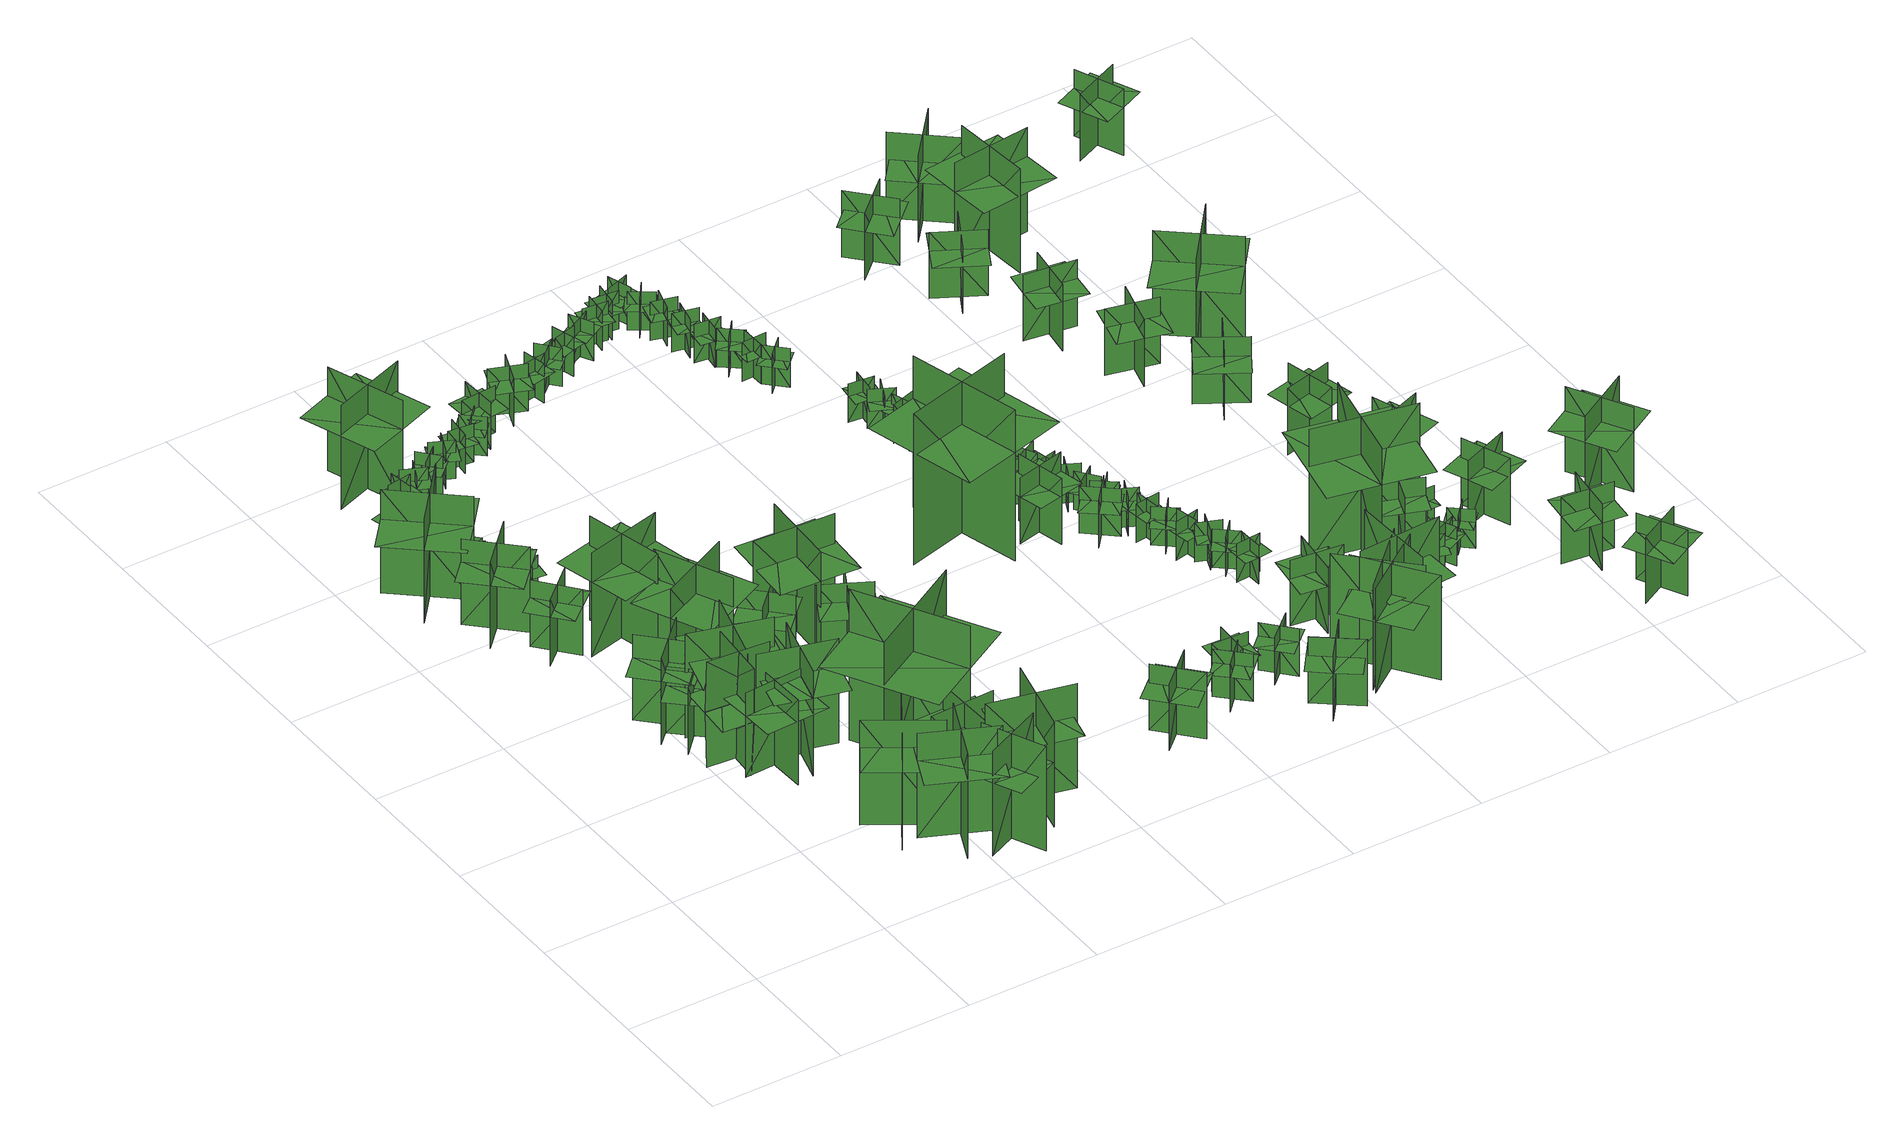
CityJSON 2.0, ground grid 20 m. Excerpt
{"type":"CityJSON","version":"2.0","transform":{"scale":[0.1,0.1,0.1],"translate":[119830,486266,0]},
"CityObjects":{
"tree1":{"type":"SolitaryVegetationObject","geometry":[{"type":"MultiSurface","lod":"1","boundaries":[[[0,1,2]],[[0,2,3]],[[4,5,6]],[[4,6,7]],[[8,9,10]],[[8,10,11]],[[8,11,12]],[[8,12,13]]]}]},
"tree2":{"type":"SolitaryVegetationObject","geometry":[{"type":"MultiSurface","lod":"1","boundaries":[[[14,15,16]],[[14,16,17]],[[18,19,20]],[[18,20,21]],[[22,23,24]],[[22,24,25]],[[22,25,26]],[[22,26,27]]]}]},
"tree3":{"type":"SolitaryVegetationObject","geometry":[{"type":"MultiSurface","lod":"1","boundaries":[[[28,29,30]],[[28,30,31]],[[32,33,34]],[[32,34,35]],[[36,37,33]],[[36,33,32]],[[38,39,29]],[[38,29,28]],[[28,29,40]],[[28,40,41]],[[28,42,43]],[[28,43,29]]]}]},
"tree4":{"type":"SolitaryVegetationObject","geometry":[{"type":"MultiSurface","lod":"1","boundaries":[[[44,45,46]],[[44,46,47]],[[48,49,50]],[[48,50,51]],[[52,53,54]],[[52,54,55]],[[52,55,56]],[[52,56,57]]]}]},
"tree5":{"type":"SolitaryVegetationObject","geometry":[{"type":"MultiSurface","lod":"1","boundaries":[[[58,59,60]],[[58,60,61]],[[62,63,64]],[[62,64,65]],[[66,67,68]],[[66,68,69]],[[66,69,70]],[[66,70,71]]]}]},
"tree6":{"type":"SolitaryVegetationObject","geometry":[{"type":"MultiSurface","lod":"1","boundaries":[[[72,73,74]],[[72,74,75]],[[76,77,78]],[[76,78,79]],[[80,81,82]],[[80,82,83]],[[80,83,84]],[[80,84,85]]]}]},
"tree7":{"type":"SolitaryVegetationObject","geometry":[{"type":"MultiSurface","lod":"1","boundaries":[[[86,87,88]],[[86,88,89]],[[90,91,92]],[[90,92,93]],[[94,95,96]],[[94,96,97]],[[94,97,98]],[[94,98,99]]]}]},
"tree8":{"type":"SolitaryVegetationObject","geometry":[{"type":"MultiSurface","lod":"1","boundaries":[[[100,101,102]],[[100,102,103]],[[104,105,106]],[[104,106,107]],[[108,109,110]],[[108,110,111]],[[108,111,112]],[[108,112,113]]]}]},
"tree9":{"type":"SolitaryVegetationObject","geometry":[{"type":"MultiSurface","lod":"1","boundaries":[[[114,115,116]],[[114,116,117]],[[118,119,120]],[[118,120,121]],[[122,123,124]],[[122,124,125]],[[122,125,126]],[[122,126,127]]]}]},
"tree10":{"type":"SolitaryVegetationObject","geometry":[{"type":"MultiSurface","lod":"1","boundaries":[[[128,129,130]],[[128,130,131]],[[132,133,134]],[[132,134,135]],[[136,137,138]],[[136,138,139]],[[136,139,140]],[[136,140,141]]]}]},
"tree11":{"type":"SolitaryVegetationObject","geometry":[{"type":"MultiSurface","lod":"1","boundaries":[[[142,143,144]],[[142,144,145]],[[146,147,148]],[[146,148,149]],[[150,151,152]],[[150,152,153]],[[150,153,154]],[[150,154,155]]]}]},
"tree12":{"type":"SolitaryVegetationObject","geometry":[{"type":"MultiSurface","lod":"1","boundaries":[[[156,157,158]],[[156,158,159]],[[160,161,162]],[[160,162,163]],[[164,165,166]],[[164,166,167]],[[164,168,169]],[[164,169,165]]]}]},
"tree13":{"type":"SolitaryVegetationObject","geometry":[{"type":"MultiSurface","lod":"1","boundaries":[[[170,171,172]],[[170,172,173]],[[174,175,176]],[[174,176,177]],[[178,179,180]],[[178,180,181]],[[178,182,183]],[[178,183,179]]]}]},
"tree14":{"type":"SolitaryVegetationObject","geometry":[{"type":"MultiSurface","lod":"1","boundaries":[[[184,185,186]],[[184,186,187]],[[188,189,190]],[[188,190,191]],[[192,193,194]],[[192,194,195]],[[192,196,197]],[[192,197,193]]]}]},
"tree15":{"type":"SolitaryVegetationObject","geometry":[{"type":"MultiSurface","lod":"1","boundaries":[[[198,199,200]],[[198,200,201]],[[202,203,204]],[[202,204,205]],[[206,207,208]],[[206,208,209]],[[206,210,211]],[[206,211,207]]]}]},
"tree16":{"type":"SolitaryVegetationObject","geometry":[{"type":"MultiSurface","lod":"1","boundaries":[[[212,213,214]],[[212,214,215]],[[216,217,218]],[[216,218,219]],[[220,221,222]],[[220,222,223]],[[220,224,225]],[[220,225,221]]]}]},
"tree17":{"type":"SolitaryVegetationObject","geometry":[{"type":"MultiSurface","lod":"1","boundaries":[[[226,227,228]],[[226,228,229]],[[230,231,232]],[[230,232,233]],[[234,235,236]],[[234,236,237]],[[234,238,239]],[[234,239,235]]]}]},
"tree18":{"type":"SolitaryVegetationObject","geometry":[{"type":"MultiSurface","lod":"1","boundaries":[[[240,241,242]],[[240,242,243]],[[244,245,246]],[[244,246,247]],[[248,249,250]],[[248,250,251]],[[248,251,252]],[[248,252,253]]]}]},
"tree19":{"type":"SolitaryVegetationObject","geometry":[{"type":"MultiSurface","lod":"1","boundaries":[[[254,255,256]],[[254,256,257]],[[258,259,260]],[[258,260,261]],[[262,263,264]],[[262,264,265]],[[262,265,266]],[[262,266,267]]]}]},
"tree20":{"type":"SolitaryVegetationObject","geometry":[{"type":"MultiSurface","lod":"1","boundaries":[[[268,269,270]],[[268,270,271]],[[272,273,274]],[[272,274,275]],[[276,277,278]],[[276,278,279]],[[276,280,281]],[[276,281,277]]]}]},
"tree21":{"type":"SolitaryVegetationObject","geometry":[{"type":"MultiSurface","lod":"1","boundaries":[[[282,283,284]],[[282,284,285]],[[286,287,288]],[[286,288,289]],[[290,291,292]],[[290,292,293]],[[290,293,294]],[[290,294,295]]]}]},
"tree22":{"type":"SolitaryVegetationObject","geometry":[{"type":"MultiSurface","lod":"1","boundaries":[[[296,297,298]],[[296,298,299]],[[300,301,302]],[[300,302,303]],[[304,305,306]],[[304,306,307]],[[304,307,308]],[[304,308,309]]]}]},
"tree23":{"type":"SolitaryVegetationObject","geometry":[{"type":"MultiSurface","lod":"1","boundaries":[[[310,311,312]],[[310,312,313]],[[314,315,316]],[[314,316,317]],[[318,319,320]],[[318,320,321]],[[318,321,322]],[[318,322,323]]]}]},
"tree24":{"type":"SolitaryVegetationObject","geometry":[{"type":"MultiSurface","lod":"1","boundaries":[[[324,325,326]],[[324,326,327]],[[328,329,330]],[[328,330,331]],[[332,333,334]],[[332,334,335]],[[332,336,337]],[[332,337,333]]]}]},
"tree25":{"type":"SolitaryVegetationObject","geometry":[{"type":"MultiSurface","lod":"1","boundaries":[[[338,339,340]],[[338,340,341]],[[342,343,344]],[[342,344,345]],[[346,347,348]],[[346,348,349]],[[346,349,350]],[[346,350,351]]]}]},
"tree26":{"type":"SolitaryVegetationObject","geometry":[{"type":"MultiSurface","lod":"1","boundaries":[[[352,353,354]],[[352,354,355]],[[356,357,358]],[[356,358,359]],[[360,361,362]],[[360,362,363]],[[360,363,364]],[[360,364,365]]]}]},
"tree27":{"type":"SolitaryVegetationObject","geometry":[{"type":"MultiSurface","lod":"1","boundaries":[[[366,367,368]],[[366,368,369]],[[370,371,372]],[[370,372,373]],[[374,375,376]],[[374,376,377]],[[374,378,379]],[[374,379,375]]]}]},
"tree28":{"type":"SolitaryVegetationObject","geometry":[{"type":"MultiSurface","lod":"1","boundaries":[[[380,381,382]],[[380,382,383]],[[384,385,386]],[[384,386,387]],[[388,389,390]],[[388,390,391]],[[388,391,392]],[[388,392,393]]]}]},
"tree29":{"type":"SolitaryVegetationObject","geometry":[{"type":"MultiSurface","lod":"1","boundaries":[[[394,395,396]],[[394,396,397]],[[398,399,400]],[[398,400,401]],[[402,403,404]],[[402,404,405]],[[402,406,407]],[[402,407,403]]]}]},
"tree30":{"type":"SolitaryVegetationObject","geometry":[{"type":"MultiSurface","lod":"1","boundaries":[[[408,409,410]],[[408,410,411]],[[412,413,414]],[[412,414,415]],[[416,417,418]],[[416,418,419]],[[416,420,421]],[[416,421,417]]]}]},
"tree31":{"type":"SolitaryVegetationObject","geometry":[{"type":"MultiSurface","lod":"1","boundaries":[[[422,423,424]],[[422,424,425]],[[426,427,428]],[[426,428,429]],[[430,431,432]],[[430,432,433]],[[430,434,435]],[[430,435,431]]]}]},
"tree32":{"type":"SolitaryVegetationObject","geometry":[{"type":"MultiSurface","lod":"1","boundaries":[[[436,437,438]],[[436,438,439]],[[440,441,442]],[[440,442,443]],[[444,445,446]],[[444,446,447]],[[444,447,448]],[[444,448,449]]]}]},
"tree33":{"type":"SolitaryVegetationObject","geometry":[{"type":"MultiSurface","lod":"1","boundaries":[[[450,451,452]],[[450,452,453]],[[454,455,456]],[[454,456,457]],[[458,459,460]],[[458,460,461]],[[458,461,462]],[[458,462,463]]]}]},
"tree34":{"type":"SolitaryVegetationObject","geometry":[{"type":"MultiSurface","lod":"1","boundaries":[[[464,465,466]],[[464,466,467]],[[468,469,470]],[[468,470,471]],[[472,473,474]],[[472,474,475]],[[472,476,477]],[[472,477,473]]]}]},
"tree35":{"type":"SolitaryVegetationObject","geometry":[{"type":"MultiSurface","lod":"1","boundaries":[[[478,479,480]],[[478,480,481]],[[482,483,484]],[[482,484,485]],[[486,487,488]],[[486,488,489]],[[486,489,490]],[[486,490,491]]]}]},
"tree36":{"type":"SolitaryVegetationObject","geometry":[{"type":"MultiSurface","lod":"1","boundaries":[[[492,493,494]],[[492,494,495]],[[496,497,498]],[[496,498,499]],[[500,501,502]],[[500,502,503]],[[500,503,504]],[[500,504,505]]]}]},
"tree37":{"type":"SolitaryVegetationObject","geometry":[{"type":"MultiSurface","lod":"1","boundaries":[[[506,507,508]],[[506,508,509]],[[510,511,512]],[[510,512,513]],[[514,515,516]],[[514,516,517]],[[514,517,518]],[[514,518,519]]]}]},
"tree38":{"type":"SolitaryVegetationObject","geometry":[{"type":"MultiSurface","lod":"1","boundaries":[[[520,521,522]],[[520,522,523]],[[524,525,526]],[[524,526,527]],[[528,529,530]],[[528,530,531]],[[528,532,533]],[[528,533,529]]]}]},
"tree39":{"type":"SolitaryVegetationObject","geometry":[{"type":"MultiSurface","lod":"1","boundaries":[[[534,535,536]],[[534,536,537]],[[538,539,540]],[[538,540,541]],[[542,543,544]],[[542,544,545]],[[542,546,547]],[[542,547,543]]]}]},
"tree40":{"type":"SolitaryVegetationObject","geometry":[{"type":"MultiSurface","lod":"1","boundaries":[[[548,549,550]],[[548,550,551]],[[552,553,554]],[[552,554,555]],[[556,557,558]],[[556,558,559]],[[556,560,561]],[[556,561,557]]]}]},
"tree41":{"type":"SolitaryVegetationObject","geometry":[{"type":"MultiSurface","lod":"1","boundaries":[[[562,563,564]],[[562,564,565]],[[566,567,568]],[[566,568,569]],[[570,571,572]],[[570,572,573]],[[570,573,574]],[[570,574,575]]]}]},
"tree42":{"type":"SolitaryVegetationObject","geometry":[{"type":"MultiSurface","lod":"1","boundaries":[[[576,577,578]],[[576,578,579]],[[580,581,582]],[[580,582,583]],[[584,585,586]],[[584,586,587]],[[584,587,588]],[[584,588,589]]]}]},
"tree43":{"type":"SolitaryVegetationObject","geometry":[{"type":"MultiSurface","lod":"1","boundaries":[[[590,591,592]],[[590,592,593]],[[594,595,596]],[[594,596,597]],[[598,599,600]],[[598,600,601]],[[598,602,603]],[[598,603,599]]]}]},
"tree44":{"type":"SolitaryVegetationObject","geometry":[{"type":"MultiSurface","lod":"1","boundaries":[[[604,605,606]],[[604,606,607]],[[608,609,610]],[[608,610,611]],[[612,613,614]],[[612,614,615]],[[612,615,616]],[[612,616,617]]]}]},
"tree45":{"type":"SolitaryVegetationObject","geometry":[{"type":"MultiSurface","lod":"1","boundaries":[[[618,619,620]],[[618,620,621]],[[622,623,624]],[[622,624,625]],[[626,627,628]],[[626,628,629]],[[626,630,631]],[[626,631,627]]]}]},
"tree46":{"type":"SolitaryVegetationObject","geometry":[{"type":"MultiSurface","lod":"1","boundaries":[[[632,633,634]],[[632,634,635]],[[636,637,638]],[[636,638,639]],[[640,641,642]],[[640,642,643]],[[640,643,644]],[[640,644,645]]]}]},
"tree47":{"type":"SolitaryVegetationObject","geometry":[{"type":"MultiSurface","lod":"1","boundaries":[[[646,647,648]],[[646,648,649]],[[650,651,652]],[[650,652,653]],[[654,655,656]],[[654,656,657]],[[654,657,658]],[[654,658,659]]]}]},
"tree48":{"type":"SolitaryVegetationObject","geometry":[{"type":"MultiSurface","lod":"1","boundaries":[[[660,661,662]],[[660,662,663]],[[664,665,666]],[[664,666,667]],[[668,669,670]],[[668,670,671]],[[668,672,673]],[[668,673,669]]]}]},
"tree49":{"type":"SolitaryVegetationObject","geometry":[{"type":"MultiSurface","lod":"1","boundaries":[[[674,675,676]],[[674,676,677]],[[678,679,680]],[[678,680,681]],[[682,683,684]],[[682,684,685]],[[682,685,686]],[[682,686,687]]]}]},
"tree50":{"type":"SolitaryVegetationObject","geometry":[{"type":"MultiSurface","lod":"1","boundaries":[[[688,689,690]],[[688,690,691]],[[692,693,694]],[[692,694,695]],[[696,697,698]],[[696,698,699]],[[696,699,700]],[[696,700,701]]]}]},
"tree51":{"type":"SolitaryVegetationObject","geometry":[{"type":"MultiSurface","lod":"1","boundaries":[[[702,703,704]],[[702,704,705]],[[706,707,708]],[[706,708,709]],[[710,711,712]],[[710,712,713]],[[710,714,715]],[[710,715,711]]]}]},
"tree52":{"type":"SolitaryVegetationObject","geometry":[{"type":"MultiSurface","lod":"1","boundaries":[[[716,717,718]],[[716,718,719]],[[720,721,722]],[[720,722,723]],[[724,725,726]],[[724,726,727]],[[724,728,729]],[[724,729,725]]]}]},
"tree53":{"type":"SolitaryVegetationObject","geometry":[{"type":"MultiSurface","lod":"1","boundaries":[[[730,731,732]],[[730,732,733]],[[734,735,736]],[[734,736,737]],[[738,739,740]],[[738,740,741]],[[738,742,743]],[[738,743,739]]]}]},
"tree54":{"type":"SolitaryVegetationObject","geometry":[{"type":"MultiSurface","lod":"1","boundaries":[[[744,745,746]],[[744,746,747]],[[748,749,750]],[[748,750,751]],[[752,753,754]],[[752,754,755]],[[752,756,757]],[[752,757,753]]]}]},
"tree55":{"type":"SolitaryVegetationObject","geometry":[{"type":"MultiSurface","lod":"1","boundaries":[[[758,759,760]],[[758,760,761]],[[762,763,764]],[[762,764,765]],[[766,767,768]],[[766,768,769]],[[766,769,770]],[[766,770,771]]]}]},
"tree56":{"type":"SolitaryVegetationObject","geometry":[{"type":"MultiSurface","lod":"1","boundaries":[[[772,773,774]],[[772,774,775]],[[776,777,778]],[[776,778,779]],[[780,781,782]],[[780,782,783]],[[780,784,785]],[[780,785,781]]]}]},
"tree57":{"type":"SolitaryVegetationObject","geometry":[{"type":"MultiSurface","lod":"1","boundaries":[[[786,787,788]],[[786,788,789]],[[790,791,792]],[[790,792,793]],[[794,795,796]],[[794,796,797]],[[794,797,798]],[[794,798,799]]]}]},
"tree58":{"type":"SolitaryVegetationObject","geometry":[{"type":"MultiSurface","lod":"1","boundaries":[[[800,801,802]],[[800,802,803]],[[804,805,806]],[[804,806,807]],[[808,809,810]],[[808,810,811]],[[808,812,813]],[[808,813,809]]]}]},
"tree59":{"type":"SolitaryVegetationObject","geometry":[{"type":"MultiSurface","lod":"1","boundaries":[[[814,815,816]],[[814,816,817]],[[818,819,820]],[[818,820,821]],[[822,823,824]],[[822,824,825]],[[822,825,826]],[[822,826,827]]]}]},
"tree60":{"type":"SolitaryVegetationObject","geometry":[{"type":"MultiSurface","lod":"1","boundaries":[[[828,829,830]],[[828,830,831]],[[832,833,834]],[[832,834,835]],[[836,837,838]],[[836,838,839]],[[836,840,841]],[[836,841,837]]]}]},
"tree61":{"type":"SolitaryVegetationObject","geometry":[{"type":"MultiSurface","lod":"1","boundaries":[[[842,843,844]],[[842,844,845]],[[846,847,848]],[[846,848,849]],[[850,851,852]],[[850,852,853]],[[850,854,855]],[[850,855,851]]]}]},
"tree62":{"type":"SolitaryVegetationObject","geometry":[{"type":"MultiSurface","lod":"1","boundaries":[[[856,857,858]],[[856,858,859]],[[860,861,862]],[[860,862,863]],[[864,865,866]],[[864,866,867]],[[864,868,869]],[[864,869,865]]]}]},
"tree63":{"type":"SolitaryVegetationObject","geometry":[{"type":"MultiSurface","lod":"1","boundaries":[[[870,871,872]],[[870,872,873]],[[874,875,876]],[[874,876,877]],[[878,879,880]],[[878,880,881]],[[878,882,883]],[[878,883,879]]]}]},
"tree64":{"type":"SolitaryVegetationObject","geometry":[{"type":"MultiSurface","lod":"1","boundaries":[[[884,885,886]],[[884,886,887]],[[888,889,890]],[[888,890,891]],[[892,893,894]],[[892,894,895]],[[892,896,897]],[[892,897,893]]]}]},
"tree65":{"type":"SolitaryVegetationObject","geometry":[{"type":"MultiSurface","lod":"1","boundaries":[[[898,899,900]],[[898,900,901]],[[902,903,904]],[[902,904,905]],[[906,907,908]],[[906,908,909]],[[906,910,911]],[[906,911,907]]]}]},
"tree66":{"type":"SolitaryVegetationObject","geometry":[{"type":"MultiSurface","lod":"1","boundaries":[[[912,913,914]],[[912,914,915]],[[916,917,918]],[[916,918,919]],[[920,921,922]],[[920,922,923]],[[920,923,924]],[[920,924,925]]]}]},
"tree67":{"type":"SolitaryVegetationObject","geometry":[{"type":"MultiSurface","lod":"1","boundaries":[[[926,927,928]],[[926,928,929]],[[930,931,932]],[[930,932,933]],[[934,935,936]],[[934,936,937]],[[934,938,939]],[[934,939,935]]]}]},
"tree68":{"type":"SolitaryVegetationObject","geometry":[{"type":"MultiSurface","lod":"1","boundaries":[[[940,941,942]],[[940,942,943]],[[944,945,946]],[[944,946,947]],[[948,949,950]],[[948,950,951]],[[948,952,953]],[[948,953,949]]]}]},
"tree69":{"type":"SolitaryVegetationObject","geometry":[{"type":"MultiSurface","lod":"1","boundaries":[[[954,955,956]],[[954,956,957]],[[958,959,960]],[[958,960,961]],[[962,963,964]],[[962,964,965]],[[962,966,967]],[[962,967,963]]]}]},
"tree70":{"type":"SolitaryVegetationObject","geometry":[{"type":"MultiSurface","lod":"1","boundaries":[[[968,969,970]],[[968,970,971]],[[972,973,974]],[[972,974,975]],[[976,977,978]],[[976,978,979]],[[976,980,981]],[[976,981,977]]]}]},
"tree71":{"type":"SolitaryVegetationObject","geometry":[{"type":"MultiSurface","lod":"1","boundaries":[[[982,983,984]],[[982,984,985]],[[986,987,988]],[[986,988,989]],[[990,991,992]],[[990,992,993]],[[990,994,995]],[[990,995,991]]]}]},
"tree72":{"type":"SolitaryVegetationObject","geometry":[{"type":"MultiSurface","lod":"1","boundaries":[[[996,997,998]],[[996,998,999]],[[1000,1001,1002]],[[1000,1002,1003]],[[1004,1005,1006]],[[1004,1006,1007]],[[1004,1008,1009]],[[1004,1009,1005]]]}]},
"tree73":{"type":"SolitaryVegetationObject","geometry":[{"type":"MultiSurface","lod":"1","boundaries":[[[1010,1011,1012]],[[1010,1012,1013]],[[1014,1015,1016]],[[1014,1016,1017]],[[1018,1019,1020]],[[1018,1020,1021]],[[1018,1021,1022]],[[1018,1022,1023]]]}]},
"tree74":{"type":"SolitaryVegetationObject","geometry":[{"type":"MultiSurface","lod":"1","boundaries":[[[1024,1025,1026]],[[1024,1026,1027]],[[1028,1029,1030]],[[1028,1030,1031]],[[1032,1033,1034]],[[1032,1034,1035]],[[1032,1036,1037]],[[1032,1037,1033]]]}]},
"tree75":{"type":"SolitaryVegetationObject","geometry":[{"type":"MultiSurface","lod":"1","boundaries":[[[1038,1039,1040]],[[1038,1040,1041]],[[1042,1043,1044]],[[1042,1044,1045]],[[1046,1047,1048]],[[1046,1048,1049]],[[1046,1050,1051]],[[1046,1051,1047]]]}]},
"tree76":{"type":"SolitaryVegetationObject","geometry":[{"type":"MultiSurface","lod":"1","boundaries":[[[1052,1053,1054]],[[1052,1054,1055]],[[1056,1057,1058]],[[1056,1058,1059]],[[1060,1061,1062]],[[1060,1062,1063]],[[1060,1064,1065]],[[1060,1065,1061]]]}]},
"tree77":{"type":"SolitaryVegetationObject","geometry":[{"type":"MultiSurface","lod":"1","boundaries":[[[1066,1067,1068]],[[1066,1068,1069]],[[1070,1071,1072]],[[1070,1072,1073]],[[1074,1075,1076]],[[1074,1076,1077]],[[1074,1077,1078]],[[1074,1078,1079]]]}]},
"tree78":{"type":"SolitaryVegetationObject","geometry":[{"type":"MultiSurface","lod":"1","boundaries":[[[1080,1081,1082]],[[1080,1082,1083]],[[1084,1085,1086]],[[1084,1086,1087]],[[1088,1089,1090]],[[1088,1090,1091]],[[1088,1092,1093]],[[1088,1093,1089]]]}]},
"tree79":{"type":"SolitaryVegetationObject","geometry":[{"type":"MultiSurface","lod":"1","boundaries":[[[1094,1095,1096]],[[1094,1096,1097]],[[1098,1099,1100]],[[1098,1100,1101]],[[1102,1103,1104]],[[1102,1104,1105]],[[1102,1106,1107]],[[1102,1107,1103]]]}]},
"tree80":{"type":"SolitaryVegetationObject","geometry":[{"type":"MultiSurface","lod":"1","boundaries":[[[1108,1109,1110]],[[1108,1110,1111]],[[1112,1113,1114]],[[1112,1114,1115]],[[1116,1117,1118]],[[1116,1118,1119]],[[1116,1120,1121]],[[1116,1121,1117]]]}]},
"tree81":{"type":"SolitaryVegetationObject","geometry":[{"type":"MultiSurface","lod":"1","boundaries":[[[1122,1123,1124]],[[1122,1124,1125]],[[1126,1127,1128]],[[1126,1128,1129]],[[1130,1131,1132]],[[1130,1132,1133]],[[1130,1134,1135]],[[1130,1135,1131]]]}]},
"tree82":{"type":"SolitaryVegetationObject","geometry":[{"type":"MultiSurface","lod":"1","boundaries":[[[1136,1137,1138]],[[1136,1138,1139]],[[1140,1141,1142]],[[1140,1142,1143]],[[1144,1145,1146]],[[1144,1146,1147]],[[1144,1147,1148]],[[1144,1148,1149]]]}]},
"tree83":{"type":"SolitaryVegetationObject","geometry":[{"type":"MultiSurface","lod":"1","boundaries":[[[1150,1151,1152]],[[1150,1152,1153]],[[1154,1155,1156]],[[1154,1156,1157]],[[1158,1159,1160]],[[1158,1160,1161]],[[1158,1162,1163]],[[1158,1163,1159]]]}]},
"tree84":{"type":"SolitaryVegetationObject","geometry":[{"type":"MultiSurface","lod":"1","boundaries":[[[1164,1165,1166]],[[1164,1166,1167]],[[1168,1169,1170]],[[1168,1170,1171]],[[1172,1173,1174]],[[1172,1174,1175]],[[1172,1176,1177]],[[1172,1177,1173]]]}]},
"tree85":{"type":"SolitaryVegetationObject","geometry":[{"type":"MultiSurface","lod":"1","boundaries":[[[1178,1179,1180]],[[1178,1180,1181]],[[1182,1183,1184]],[[1182,1184,1185]],[[1186,1187,1188]],[[1186,1188,1189]],[[1186,1190,1191]],[[1186,1191,1187]]]}]},
"tree86":{"type":"SolitaryVegetationObject","geometry":[{"type":"MultiSurface","lod":"1","boundaries":[[[1192,1193,1194]],[[1192,1194,1195]],[[1196,1197,1198]],[[1196,1198,1199]],[[1200,1201,1202]],[[1200,1202,1203]],[[1200,1203,1204]],[[1200,1204,1205]]]}]},
"tree87":{"type":"SolitaryVegetationObject","geometry":[{"type":"MultiSurface","lod":"1","boundaries":[[[1206,1207,1208]],[[1206,1208,1209]],[[1210,1211,1212]],[[1210,1212,1213]],[[1214,1215,1216]],[[1214,1216,1217]],[[1214,1218,1219]],[[1214,1219,1215]]]}]},
"tree88":{"type":"SolitaryVegetationObject","geometry":[{"type":"MultiSurface","lod":"1","boundaries":[[[1220,1221,1222]],[[1220,1222,1223]],[[1224,1225,1226]],[[1224,1226,1227]],[[1228,1229,1230]],[[1228,1230,1231]],[[1228,1231,1232]],[[1228,1232,1233]]]}]},
"tree89":{"type":"SolitaryVegetationObject","geometry":[{"type":"MultiSurface","lod":"1","boundaries":[[[1234,1235,1236]],[[1234,1236,1237]],[[1238,1239,1240]],[[1238,1240,1241]],[[1242,1243,1244]],[[1242,1244,1245]],[[1242,1246,1247]],[[1242,1247,1243]]]}]},
"tree90":{"type":"SolitaryVegetationObject","geometry":[{"type":"MultiSurface","lod":"1","boundaries":[[[1248,1249,1250]],[[1248,1250,1251]],[[1252,1253,1254]],[[1252,1254,1255]],[[1256,1257,1258]],[[1256,1258,1259]],[[1256,1259,1260]],[[1256,1260,1261]]]}]},
"tree91":{"type":"SolitaryVegetationObject","geometry":[{"type":"MultiSurface","lod":"1","boundaries":[[[1262,1263,1264]],[[1262,1264,1265]],[[1266,1267,1268]],[[1266,1268,1269]],[[1270,1271,1272]],[[1270,1272,1273]],[[1270,1274,1275]],[[1270,1275,1271]]]}]},
"tree92":{"type":"SolitaryVegetationObject","geometry":[{"type":"MultiSurface","lod":"1","boundaries":[[[1276,1277,1278]],[[1276,1278,1279]],[[1280,1281,1282]],[[1280,1282,1283]],[[1284,1285,1286]],[[1284,1286,1287]],[[1284,1287,1288]],[[1284,1288,1289]]]}]},
"tree93":{"type":"SolitaryVegetationObject","geometry":[{"type":"MultiSurface","lod":"1","boundaries":[[[1290,1291,1292]],[[1290,1292,1293]],[[1294,1295,1296]],[[1294,1296,1297]],[[1298,1299,1300]],[[1298,1300,1301]],[[1298,1302,1303]],[[1298,1303,1299]]]}]},
"tree94":{"type":"SolitaryVegetationObject","geometry":[{"type":"MultiSurface","lod":"1","boundaries":[[[1304,1305,1306]],[[1304,1306,1307]],[[1308,1309,1310]],[[1308,1310,1311]],[[1312,1313,1314]],[[1312,1314,1315]],[[1312,1316,1317]],[[1312,1317,1313]]]}]},
"tree95":{"type":"SolitaryVegetationObject","geometry":[{"type":"MultiSurface","lod":"1","boundaries":[[[1318,1319,1320]],[[1318,1320,1321]],[[1322,1323,1324]],[[1322,1324,1325]],[[1326,1327,1328]],[[1326,1328,1329]],[[1326,1330,1331]],[[1326,1331,1327]]]}]},
"tree96":{"type":"SolitaryVegetationObject","geometry":[{"type":"MultiSurface","lod":"1","boundaries":[[[1332,1333,1334]],[[1332,1334,1335]],[[1336,1337,1338]],[[1336,1338,1339]],[[1340,1341,1342]],[[1340,1342,1343]],[[1340,1344,1345]],[[1340,1345,1341]]]}]},
"tree97":{"type":"SolitaryVegetationObject","geometry":[{"type":"MultiSurface","lod":"1","boundaries":[[[1346,1347,1348]],[[1346,1348,1349]],[[1350,1351,1352]],[[1350,1352,1353]],[[1354,1355,1356]],[[1354,1356,1357]],[[1354,1357,1358]],[[1354,1358,1359]]]}]},
"tree98":{"type":"SolitaryVegetationObject","geometry":[{"type":"MultiSurface","lod":"1","boundaries":[[[1360,1361,1362]],[[1360,1362,1363]],[[1364,1365,1366]],[[1364,1366,1367]],[[1368,1369,1370]],[[1368,1370,1371]],[[1368,1372,1373]],[[1368,1373,1369]]]}]},
"tree99":{"type":"SolitaryVegetationObject","geometry":[{"type":"MultiSurface","lod":"1","boundaries":[[[1374,1375,1376]],[[1374,1376,1377]],[[1378,1379,1380]],[[1378,1380,1381]],[[1382,1383,1384]],[[1382,1384,1385]],[[1382,1385,1386]],[[1382,1386,1387]]]}]},
"tree100":{"type":"SolitaryVegetationObject","geometry":[{"type":"MultiSurface","lod":"1","boundaries":[[[1388,1389,1390]],[[1388,1390,1391]],[[1392,1393,1394]],[[1392,1394,1395]],[[1396,1397,1398]],[[1396,1398,1399]],[[1396,1399,1400]],[[1396,1400,1401]]]}]},
"tree101":{"type":"SolitaryVegetationObject","geometry":[{"type":"MultiSurface","lod":"1","boundaries":[[[1402,1403,1404]],[[1402,1404,1405]],[[1406,1407,1408]],[[1406,1408,1409]],[[1410,1411,1412]],[[1410,1412,1413]],[[1410,1413,1414]],[[1410,1414,1415]]]}]},
"tree102":{"type":"SolitaryVegetationObject","geometry":[{"type":"MultiSurface","lod":"1","boundaries":[[[1416,1417,1418]],[[1416,1418,1419]],[[1420,1421,1422]],[[1420,1422,1423]],[[1424,1425,1426]],[[1424,1426,1427]],[[1424,1427,1428]],[[1424,1428,1429]]]}]},
"tree103":{"type":"SolitaryVegetationObject","geometry":[{"type":"MultiSurface","lod":"1","boundaries":[[[1430,1431,1432]],[[1430,1432,1433]],[[1434,1435,1436]],[[1434,1436,1437]],[[1438,1439,1440]],[[1438,1440,1441]],[[1438,1441,1442]],[[1438,1442,1443]]]}]},
"tree104":{"type":"SolitaryVegetationObject","geometry":[{"type":"MultiSurface","lod":"1","boundaries":[[[1444,1445,1446]],[[1444,1446,1447]],[[1448,1449,1450]],[[1448,1450,1451]],[[1452,1453,1454]],[[1452,1454,1455]],[[1452,1455,1456]],[[1452,1456,1457]]]}]},
"tree105":{"type":"SolitaryVegetationObject","geometry":[{"type":"MultiSurface","lod":"1","boundaries":[[[1458,1459,1460]],[[1458,1460,1461]],[[1462,1463,1464]],[[1462,1464,1465]],[[1466,1467,1468]],[[1466,1468,1469]],[[1466,1469,1470]],[[1466,1470,1471]]]}]},
"tree106":{"type":"SolitaryVegetationObject","geometry":[{"type":"MultiSurface","lod":"1","boundaries":[[[1472,1473,1474]],[[1472,1474,1475]],[[1476,1477,1478]],[[1476,1478,1479]],[[1480,1481,1482]],[[1480,1482,1483]],[[1480,1483,1484]],[[1480,1484,1485]]]}]},
"tree107":{"type":"SolitaryVegetationObject","geometry":[{"type":"MultiSurface","lod":"1","boundaries":[[[1486,1487,1488]],[[1486,1488,1489]],[[1490,1491,1492]],[[1490,1492,1493]],[[1494,1495,1496]],[[1494,1496,1497]],[[1494,1497,1498]],[[1494,1498,1499]]]}]},
"tree108":{"type":"SolitaryVegetationObject","geometry":[{"type":"MultiSurface","lod":"1","boundaries":[[[1500,1501,1502]],[[1500,1502,1503]],[[1504,1505,1506]],[[1504,1506,1507]],[[1508,1509,1510]],[[1508,1510,1511]],[[1508,1511,1512]],[[1508,1512,1513]]]}]},
"tree109":{"type":"SolitaryVegetationObject","geometry":[{"type":"MultiSurface","lod":"1","boundaries":[[[1514,1515,1516]],[[1514,1516,1517]],[[1518,1519,1520]],[[1518,1520,1521]],[[1522,1523,1524]],[[1522,1524,1525]],[[1522,1525,1526]],[[1522,1526,1527]]]}]},
"tree110":{"type":"SolitaryVegetationObject","geometry":[{"type":"MultiSurface","lod":"1","boundaries":[[[1528,1529,1530]],[[1528,1530,1531]],[[1532,1533,1534]],[[1532,1534,1535]],[[1536,1537,1538]],[[1536,1538,1539]],[[1536,1539,1540]],[[1536,1540,1541]]]}]},
"tree111":{"type":"SolitaryVegetationObject","geometry":[{"type":"MultiSurface","lod":"1","boundaries":[[[1542,1543,1544]],[[1542,1544,1545]],[[1546,1547,1548]],[[1546,1548,1549]],[[1550,1551,1552]],[[1550,1552,1553]],[[1550,1553,1554]],[[1550,1554,1555]]]}]}
},
"vertices":[
[236,549,12],[170,484,12],[170,484,151],[236,549,151],[168,549,12],[233,483,12],[233,483,151],[168,549,151],[168,549,114],[137,518,114],[201,452,114],[233,483,114],[265,515,114],[200,580,114],
[241,503,11],[188,447,11],[188,447,119],[241,503,119],[190,502,11],[246,449,11],[246,449,119],[190,502,119],[190,502,89],[163,474,89],[220,421,89],[246,449,89],[273,477,89],[216,530,89],
[243,455,98],[235,362,98],[283,358,98],[291,451,98],[286,407,98],[193,415,98],[192,409,184],[285,401,184],[285,401,12],[192,409,12],[239,456,12],[231,363,12],[235,362,184],[243,455,184],[196,459,98],[188,366,98],
[58,876,11],[137,969,11],[137,969,180],[58,876,180],[139,882,11],[46,961,11],[46,961,180],[139,882,180],[139,882,132],[178,928,132],[85,1007,132],[46,961,132],[6,914,132],[99,836,132],
[164,849,10],[100,783,10],[100,783,149],[164,849,149],[97,848,10],[163,784,10],[163,784,149],[97,848,149],[97,848,112],[66,816,112],[132,752,112],[163,784,112],[194,816,112],[128,880,112],
[267,412,12],[271,312,12],[271,312,150],[267,412,150],[222,363,12],[321,368,12],[321,368,150],[222,363,150],[222,363,112],[224,314,112],[323,318,112],[321,368,112],[319,417,112],[219,413,112],
[385,134,12],[290,195,12],[290,195,182],[385,134,182],[367,214,12],[306,119,12],[306,119,182],[367,214,182],[367,214,138],[322,243,138],[260,149,138],[306,119,138],[351,90,138],[413,184,138],
[198,755,10],[144,708,10],[144,708,118],[198,755,118],[146,758,10],[192,704,10],[192,704,118],[146,758,118],[146,758,90],[120,736,90],[166,682,90],[192,704,90],[219,726,90],[172,781,90],
[324,450,8],[207,483,8],[207,483,177],[324,450,177],[285,521,8],[252,404,8],[252,404,177],[285,521,177],[285,521,130],[227,537,130],[194,420,130],[252,404,130],[311,387,130],[344,504,130],
[412,159,13],[367,56,13],[367,56,183],[412,159,183],[336,129,13],[439,83,13],[439,83,183],[336,129,183],[336,129,139],[314,79,139],[417,33,139],[439,83,139],[461,132,139],[358,178,139],
[256,389,12],[365,359,12],[365,359,182],[256,389,182],[298,318,12],[327,426,12],[327,426,182],[298,318,182],[298,318,138],[350,304,138],[379,412,138],[327,426,138],[275,441,138],[246,332,138],
[113,1058,12],[122,1021,12],[122,1021,75],[113,1058,75],[98,1033,12],[134,1042,12],[134,1042,75],[98,1033,75],[98,1033,54],[134,1042,54],[130,1063,54],[93,1054,54],[102,1013,54],[139,1022,54],
[143,1024,11],[115,999,11],[115,999,74],[143,1024,74],[114,1026,11],[139,998,11],[139,998,74],[114,1026,74],[114,1026,54],[139,998,54],[154,1012,54],[129,1040,54],[98,1012,54],[124,984,54],
[130,952,13],[168,959,13],[168,959,76],[130,952,76],[154,936,13],[147,973,13],[147,973,76],[154,936,76],[154,936,55],[147,973,55],[127,969,55],[134,932,55],[175,939,55],[168,977,55],
[177,942,14],[150,916,14],[150,916,77],[177,942,77],[148,943,14],[174,915,14],[174,915,77],[148,943,77],[148,943,57],[174,915,57],[189,930,57],[163,957,57],[133,928,57],[159,901,57],
[205,878,11],[167,875,11],[167,875,74],[205,878,74],[183,897,11],[186,859,11],[186,859,74],[183,897,74],[183,897,54],[186,859,54],[206,861,54],[203,899,54],[162,895,54],[165,858,54],
[176,849,14],[214,844,14],[214,844,77],[176,849,77],[194,826,14],[199,864,14],[199,864,77],[194,826,77],[194,826,57],[199,864,57],[178,866,57],[174,829,57],[215,824,57],[219,861,57],
[422,108,9],[464,18,9],[464,18,179],[422,108,179],[400,47,9],[400,47,179],[490,88,179],[490,88,9],[403,48,125],[421,10,125],[493,44,125],[475,82,125],[458,119,125],[386,86,125],
[243,765,9],[272,647,9],[272,647,178],[243,765,178],[201,696,9],[319,725,9],[319,725,178],[201,696,178],[201,696,131],[215,637,131],[333,666,131],[319,725,131],[304,784,131],[186,755,131],
[135,1079,13],[173,1084,13],[173,1084,76],[135,1079,76],[158,1061,13],[153,1099,13],[153,1099,76],[158,1061,76],[158,1061,55],[153,1099,55],[133,1096,55],[138,1058,55],[179,1064,55],[174,1102,55],
[327,552,7],[275,662,7],[275,662,176],[327,552,176],[355,628,7],[245,576,7],[245,576,176],[355,628,176],[355,628,129],[329,683,129],[219,631,129],[245,576,129],[271,521,129],[381,573,129],
[104,1143,10],[219,1184,10],[219,1184,179],[104,1143,179],[177,1108,10],[136,1223,10],[136,1223,179],[177,1108,179],[177,1108,132],[234,1129,132],[193,1243,132],[136,1223,132],[79,1202,132],[120,1088,132],
[497,193,8],[398,190,8],[398,190,147],[497,193,147],[449,239,8],[452,139,8],[452,139,147],[449,239,147],[449,239,108],[400,238,108],[402,138,108],[452,139,108],[502,140,108],[499,240,108],
[168,1103,10],[203,1087,10],[203,1087,73],[168,1103,73],[178,1076,10],[194,1110,10],[194,1110,73],[178,1076,73],[178,1076,53],[194,1110,53],[175,1119,53],[160,1084,53],[197,1067,53],[213,1102,53],
[360,244,4],[514,331,4],[514,331,250],[360,244,250],[473,212,4],[386,366,4],[386,366,250],[473,212,250],[473,212,181],[550,255,181],[463,409,181],[386,366,181],[309,322,181],[396,168,181],
[572,108,11],[447,137,11],[447,137,181],[572,108,181],[528,177,11],[528,177,181],[500,53,181],[500,53,11],[528,177,128],[476,189,128],[453,90,128],[505,78,128],[557,66,128],[580,165,128],
[207,1125,10],[232,1097,10],[232,1097,73],[207,1125,73],[205,1096,10],[233,1121,10],[233,1121,73],[205,1096,73],[205,1096,53],[233,1121,53],[219,1137,53],[191,1112,53],[219,1081,53],[247,1106,53],
[367,543,8],[422,597,8],[422,597,116],[367,543,116],[418,542,8],[364,597,8],[364,597,116],[418,542,116],[418,542,85],[446,569,85],[392,624,85],[364,597,85],[336,570,85],[391,515,85],
[458,342,10],[445,387,10],[445,387,89],[458,342,89],[476,373,10],[430,361,10],[430,361,89],[476,373,89],[476,373,63],[430,361,63],[437,336,63],[483,348,63],[469,398,63],[423,386,63],
[232,1132,10],[266,1117,10],[266,1117,73],[232,1132,73],[242,1105,10],[257,1140,10],[257,1140,73],[242,1105,73],[242,1105,53],[257,1140,53],[238,1148,53],[223,1114,53],[261,1097,53],[276,1132,53],
[305,1134,10],[267,1138,10],[267,1138,73],[305,1134,73],[286,1157,10],[282,1119,10],[282,1119,73],[286,1157,73],[286,1157,52],[282,1119,52],[303,1117,52],[307,1155,52],[266,1159,52],[262,1121,52],
[513,594,9],[391,602,9],[391,602,178],[513,594,178],[459,655,9],[452,534,9],[452,534,178],[459,655,178],[459,655,130],[399,659,130],[391,538,130],[452,534,130],[512,530,130],[520,652,130],
[520,510,9],[451,546,9],[451,546,117],[520,510,117],[505,560,9],[469,491,9],[469,491,117],[505,560,117],[505,560,87],[471,578,87],[434,509,87],[469,491,87],[503,473,87],[539,542,87],
[327,1136,10],[299,1161,10],[299,1161,73],[327,1136,73],[326,1165,10],[300,1137,10],[300,1137,73],[326,1165,73],[326,1165,52],[300,1137,52],[315,1123,52],[341,1151,52],[310,1179,52],[285,1151,52],
[337,1142,12],[334,1198,12],[334,1198,89],[337,1142,89],[362,1170,12],[307,1166,12],[307,1166,89],[362,1170,89],[362,1170,67],[360,1198,67],[305,1194,67],[307,1166,67],[308,1139,67],[364,1142,67],
[424,1186,12],[373,1206,12],[373,1206,89],[424,1186,89],[410,1219,12],[390,1168,12],[390,1168,89],[410,1219,89],[410,1219,67],[384,1229,67],[364,1178,67],[390,1168,67],[415,1158,67],[435,1209,67],
[719,161,12],[771,103,12],[771,103,119],[719,161,119],[716,109,12],[774,161,12],[774,161,119],[716,109,119],[716,109,89],[742,80,89],[800,132,89],[774,161,89],[748,190,89],[690,138,89],
[444,1226,12],[451,1189,12],[451,1189,75],[444,1226,75],[427,1203,12],[465,1209,12],[465,1209,75],[427,1203,75],[427,1203,55],[465,1209,55],[461,1230,55],[424,1223,55],[431,1182,55],[468,1189,55],
[465,1235,12],[490,1206,12],[490,1206,75],[465,1235,75],[463,1206,12],[491,1231,12],[491,1231,75],[463,1206,75],[463,1206,54],[491,1231,54],[478,1246,54],[449,1221,54],[477,1190,54],[505,1216,54],
[530,1238,12],[494,1228,12],[494,1228,75],[530,1238,75],[505,1252,12],[515,1216,12],[515,1216,75],[505,1252,75],[505,1252,55],[515,1216,55],[535,1221,55],[525,1258,55],[485,1247,55],[495,1210,55],
[865,136,14],[826,174,14],[826,174,91],[865,136,91],[865,173,14],[827,133,14],[827,133,91],[865,173,91],[865,173,70],[845,192,70],[807,152,70],[827,133,70],[846,114,70],[885,154,70],
[889,184,11],[834,187,11],[834,187,88],[889,184,88],[864,212,11],[862,156,11],[862,156,88],[864,212,88],[864,212,67],[836,213,67],[834,157,67],[862,156,67],[889,155,67],[892,211,67],
[527,1238,12],[561,1256,12],[561,1256,75],[527,1238,75],[555,1230,12],[537,1263,12],[537,1263,75],[555,1230,75],[555,1230,54],[537,1263,54],[519,1253,54],[537,1220,54],[574,1240,54],[556,1273,54],
[832,677,10],[661,632,10],[661,632,256],[832,677,256],[730,737,10],[776,566,10],[776,566,256],[730,737,256],[730,737,187],[645,714,187],[690,543,187],[776,566,187],[861,589,187],[816,760,187],
[582,1281,11],[578,1244,11],[578,1244,74],[582,1281,74],[559,1263,11],[597,1259,11],[597,1259,74],[559,1263,74],[559,1263,54],[597,1259,54],[599,1280,54],[561,1284,54],[557,1242,54],[595,1238,54],
[921,91,16],[982,44,16],[982,44,124],[921,91,124],[927,40,16],[975,101,16],[975,101,124],[927,40,124],[927,40,94],[958,16,94],[1005,77,94],[975,101,94],[944,125,94],[897,64,94],
[910,154,11],[952,191,11],[952,191,88],[910,154,88],[947,152,11],[910,193,11],[910,193,88],[947,152,88],[947,152,67],[968,170,67],[931,211,67],[910,193,67],[890,174,67],[927,133,67],
[606,1293,11],[601,1256,11],[601,1256,74],[606,1293,74],[583,1275,11],[621,1271,11],[621,1271,74],[583,1275,74],[583,1275,53],[621,1271,53],[623,1291,53],[585,1296,53],[581,1255,53],[618,1250,53],
[753,754,13],[783,721,13],[783,721,75],[753,754,75],[751,724,13],[785,754,13],[785,754,75],[751,724,75],[751,724,58],[766,708,58],[799,737,58],[785,754,58],[770,770,58],[737,741,58],
[826,633,14],[844,558,14],[844,558,122],[826,633,122],[799,589,14],[874,607,14],[874,607,122],[799,589,122],[799,589,91],[808,552,91],[883,569,91],[874,607,91],[865,645,91],[790,627,91],
[611,1280,12],[647,1292,12],[647,1292,75],[611,1280,75],[637,1267,12],[625,1303,12],[625,1303,75],[637,1267,75],[637,1267,54],[625,1303,54],[605,1297,54],[617,1260,54],[656,1273,54],[645,1309,54],
[659,1239,13],[628,1261,13],[628,1261,76],[659,1239,76],[654,1267,13],[632,1237,13],[632,1237,76],[654,1267,76],[654,1267,56],[632,1237,56],[648,1224,56],[671,1255,56],[637,1280,56],[615,1249,56],
[675,1213,15],[639,1223,15],[639,1223,78],[675,1213,78],[661,1238,15],[651,1201,15],[651,1201,78],[661,1238,78],[661,1238,57],[651,1201,57],[671,1196,57],[681,1233,57],[640,1243,57],[631,1207,57],
[664,1166,12],[672,1203,12],[672,1203,75],[664,1166,75],[688,1181,12],[651,1190,12],[651,1190,75],[688,1181,75],[688,1181,54],[651,1190,54],[647,1170,54],[683,1161,54],[693,1201,54],[656,1210,54],
[795,778,12],[804,723,12],[804,723,89],[795,778,89],[774,748,12],[828,756,12],[828,756,89],[774,748,89],[774,748,68],[778,721,68],[832,729,68],[828,756,68],[824,784,68],[769,775,68],
[662,1154,12],[700,1149,12],[700,1149,75],[662,1154,75],[680,1131,12],[685,1168,12],[685,1168,75],[680,1131,75],[680,1131,54],[685,1168,54],[664,1171,54],[659,1134,54],[700,1128,54],[705,1166,54],
[796,702,13],[835,742,13],[835,742,90],[796,702,90],[833,703,13],[793,741,13],[793,741,90],[833,703,90],[833,703,69],[852,723,69],[812,761,69],[793,741,69],[774,720,69],[814,682,69],
[683,1104,12],[707,1133,12],[707,1133,75],[683,1104,75],[712,1107,12],[682,1131,12],[682,1131,75],[712,1107,75],[712,1107,55],[682,1131,55],[669,1115,55],[698,1091,55],[725,1123,55],[696,1147,55],
[812,707,13],[846,663,13],[846,663,90],[812,707,90],[808,670,13],[851,704,13],[851,704,90],[808,670,90],[808,670,68],[825,648,68],[868,683,68],[851,704,68],[834,726,68],[790,692,68],
[730,1087,12],[692,1086,12],[692,1086,76],[730,1087,76],[709,1107,12],[710,1069,12],[710,1069,76],[709,1107,76],[709,1107,55],[710,1069,55],[730,1069,55],[730,1107,55],[689,1107,55],[689,1069,55],
[737,1040,13],[710,1067,13],[710,1067,76],[737,1040,76],[737,1069,13],[710,1042,13],[710,1042,76],[737,1069,76],[737,1069,55],[710,1042,55],[724,1027,55],[752,1054,55],[723,1084,55],[695,1057,55],
[756,931,16],[794,927,16],[794,927,79],[756,931,79],[775,909,16],[779,946,16],[779,946,79],[775,909,79],[775,909,59],[779,946,59],[758,949,59],[754,911,59],[795,906,59],[800,944,59],
[798,919,14],[782,884,14],[782,884,77],[798,919,77],[771,909,14],[805,892,14],[805,892,77],[771,909,77],[771,909,57],[805,892,57],[814,911,57],[780,928,57],[762,890,57],[796,874,57],
[806,850,12],[795,887,12],[795,887,75],[806,850,75],[820,876,12],[783,865,12],[783,865,75],[820,876,75],[820,876,55],[783,865,55],[790,845,55],[826,856,55],[814,896,55],[777,885,55],
[792,841,11],[830,841,11],[830,841,74],[792,841,74],[812,820,11],[812,858,11],[812,858,74],[812,820,74],[812,820,54],[812,858,54],[792,858,54],[792,820,54],[833,820,54],[833,858,54],
[921,534,11],[879,570,11],[879,570,88],[921,534,88],[918,571,11],[882,529,11],[882,529,88],[918,571,88],[918,571,66],[897,589,66],[861,546,66],[882,529,66],[904,511,66],[939,553,66],
[842,820,12],[809,803,12],[809,803,75],[842,820,75],[815,829,12],[832,795,12],[832,795,75],[815,829,75],[815,829,54],[832,795,54],[851,805,54],[833,839,54],[796,819,54],[814,786,54],
[824,797,13],[850,769,13],[850,769,77],[824,797,77],[823,768,13],[850,794,13],[850,794,77],[823,768,77],[823,768,56],[850,794,56],[836,809,56],[809,783,56],[837,752,56],[865,779,56],
[869,743,13],[834,759,13],[834,759,76],[869,743,76],[859,771,13],[843,736,13],[843,736,76],[859,771,76],[859,771,56],[843,736,56],[862,727,56],[878,762,56],[840,779,56],[824,744,56],
[846,731,12],[878,711,12],[878,711,75],[846,731,75],[852,703,12],[873,735,12],[873,735,75],[852,703,75],[852,703,54],[873,735,54],[855,746,54],[835,714,54],[870,692,54],[890,724,54],
[893,701,10],[860,684,10],[860,684,73],[893,701,73],[866,710,10],[883,676,10],[883,676,73],[866,710,73],[866,710,53],[883,676,53],[901,685,53],[884,719,53],[847,700,53],[864,666,53],
[883,682,11],[891,645,11],[891,645,74],[883,682,74],[867,658,11],[904,666,11],[904,666,74],[867,658,74],[867,658,53],[904,666,53],[900,686,53],[863,678,53],[871,638,53],[909,646,53],
[1026,153,6],[1101,49,6],[1101,49,176],[1026,153,176],[1014,72,6],[1014,72,176],[1117,147,176],[1117,147,6],[1014,72,122],[1045,29,122],[1128,88,122],[1097,132,122],[1065,175,122],[982,115,122],
[891,615,12],[907,649,12],[907,649,75],[891,615,75],[918,625,12],[884,641,12],[884,641,75],[918,625,75],[918,625,54],[884,641,54],[875,622,54],[909,606,54],[927,644,54],[892,660,54],
[895,591,11],[925,614,11],[925,614,74],[895,591,74],[924,587,11],[901,617,11],[901,617,74],[924,587,74],[924,587,53],[901,617,53],[884,604,53],[908,574,53],[941,600,53],[917,630,53],
[936,591,11],[912,562,11],[912,562,74],[936,591,74],[907,588,11],[937,564,11],[937,564,74],[907,588,74],[907,588,53],[937,564,53],[950,581,53],[920,604,53],[894,572,53],[924,548,53],
[1015,79,6],[1106,168,6],[1106,168,176],[1015,79,176],[1096,78,6],[1096,78,176],[1007,169,176],[1007,169,6],[1096,78,122],[1134,116,122],[1063,189,122],[1025,151,122],[987,114,122],[1058,41,122],
[918,555,12],[952,539,12],[952,539,75],[918,555,75],[928,528,12],[944,562,12],[944,562,75],[928,528,75],[928,528,54],[944,562,54],[925,571,54],[909,536,54],[947,519,54],[962,553,54],
[951,496,9],[946,534,9],[946,534,72],[951,496,72],[969,519,9],[931,514,9],[931,514,72],[969,519,72],[969,519,52],[931,514,52],[934,493,52],[971,499,52],[966,540,52],[928,535,52],
[973,502,9],[949,472,9],[949,472,72],[973,502,72],[944,499,9],[974,475,9],[974,475,72],[944,499,72],[944,499,51],[974,475,51],[987,491,51],[957,515,51],[931,483,51],[961,459,51],
[970,477,9],[977,440,9],[977,440,72],[970,477,72],[953,453,9],[991,460,9],[991,460,72],[953,453,72],[953,453,51],[991,460,51],[987,480,51],[950,474,51],[957,433,51],[994,439,51],
[999,252,9],[1076,242,9],[1076,242,116],[999,252,116],[1031,211,9],[1040,288,9],[1040,288,116],[1031,211,116],[1031,211,86],[1069,206,86],[1079,283,86],[1040,288,86],[1002,292,86],[992,216,86],
[978,409,11],[992,444,11],[992,444,74],[978,409,74],[1005,421,11],[970,435,11],[970,435,74],[1005,421,74],[1005,421,53],[970,435,53],[962,416,53],[997,401,53],[1013,440,53],[977,454,53],
[1011,414,12],[986,385,12],[986,385,75],[1011,414,75],[982,411,12],[1011,386,12],[1011,386,75],[982,411,75],[982,411,54],[1011,386,54],[1024,402,54],[996,427,54],[969,395,54],[997,371,54],
[990,365,13],[1028,368,13],[1028,368,76],[990,365,76],[1012,346,13],[1010,384,13],[1010,384,76],[1012,346,76],[1012,346,56],[1010,384,56],[989,383,56],[991,345,56],[1033,348,56],[1030,385,56],
[1038,145,10],[1166,152,10],[1166,152,181],[1038,145,181],[1099,90,10],[1099,90,181],[1093,218,181],[1093,218,10],[1099,90,127],[1153,93,127],[1147,195,127],[1094,192,127],[1041,190,127],[1046,87,127],
[1194,214,12],[1172,245,12],[1172,245,75],[1194,214,75],[1199,243,12],[1168,221,12],[1168,221,75],[1199,243,75],[1199,243,54],[1168,221,54],[1180,204,54],[1211,226,54],[1187,260,54],[1156,238,54],
[1098,357,8],[1250,326,8],[1250,326,223],[1098,357,223],[1154,271,8],[1185,422,8],[1185,422,223],[1154,271,223],[1154,271,163],[1230,255,163],[1261,407,163],[1185,422,163],[1109,438,163],[1078,286,163],
[1194,249,11],[1230,237,11],[1230,237,74],[1194,249,74],[1207,223,11],[1219,259,11],[1219,259,74],[1207,223,74],[1207,223,54],[1219,259,54],[1199,266,54],[1187,230,54],[1227,217,54],[1239,253,54],
[1196,280,12],[1221,347,12],[1221,347,120],[1196,280,120],[1243,302,12],[1176,327,12],[1176,327,120],[1243,302,120],[1243,302,91],[1255,334,91],[1188,359,91],[1176,327,91],[1164,295,91],[1231,270,91],
[1234,273,12],[1250,239,12],[1250,239,75],[1234,273,75],[1224,246,12],[1258,262,12],[1258,262,75],[1224,246,75],[1224,246,55],[1258,262,55],[1250,281,55],[1215,265,55],[1233,227,55],[1267,243,55],
[1002,1183,13],[949,1240,13],[949,1240,121],[1002,1183,121],[1004,1234,13],[947,1182,13],[947,1182,121],[1004,1234,121],[1004,1234,91],[978,1263,91],[921,1210,91],[947,1182,91],[973,1153,91],[1030,1206,91],
[1235,403,13],[1205,426,13],[1205,426,76],[1235,403,76],[1231,432,13],[1208,402,13],[1208,402,76],[1231,432,76],[1231,432,56],[1208,402,56],[1224,389,56],[1247,419,56],[1214,444,56],[1191,414,56],
[1225,372,13],[1230,409,13],[1230,409,76],[1225,372,76],[1248,389,13],[1210,394,13],[1210,394,76],[1248,389,76],[1248,389,56],[1210,394,56],[1207,374,56],[1245,369,56],[1250,410,56],[1213,415,56],
[1231,360,13],[1261,336,13],[1261,336,76],[1231,360,76],[1234,331,13],[1258,361,13],[1258,361,76],[1234,331,76],[1234,331,55],[1258,361,55],[1241,374,55],[1218,344,55],[1251,318,55],[1274,348,55],
[1274,328,14],[1236,330,14],[1236,330,77],[1274,328,77],[1254,350,14],[1252,312,14],[1252,312,77],[1254,350,77],[1254,350,56],[1252,312,56],[1273,311,56],[1275,349,56],[1234,351,56],[1232,313,56],
[1015,1053,11],[1052,1121,11],[1052,1121,119],[1015,1053,119],[1064,1067,11],[996,1104,11],[996,1104,119],[1064,1067,119],[1064,1067,89],[1083,1101,89],[1014,1138,89],[996,1104,89],[978,1070,89],[1046,1033,89],
[1291,256,13],[1262,281,13],[1262,281,76],[1291,256,76],[1289,285,13],[1264,256,13],[1264,256,76],[1289,285,76],[1289,285,56],[1264,256,56],[1279,242,56],[1304,271,56],[1274,298,56],[1248,270,56],
[1089,989,12],[1078,912,12],[1078,912,120],[1089,989,120],[1047,958,12],[1124,947,12],[1124,947,120],[1047,958,120],[1047,958,90],[1042,920,90],[1119,909,90],[1124,947,90],[1130,986,90],[1053,997,90],
[1171,822,10],[1096,840,10],[1096,840,118],[1171,822,118],[1145,866,10],[1126,791,10],[1126,791,118],[1145,866,118],[1145,866,88],[1107,875,88],[1089,800,88],[1126,791,88],[1164,781,88],[1183,857,88],
[1173,673,10],[1213,739,10],[1213,739,118],[1173,673,118],[1223,685,10],[1157,725,10],[1157,725,118],[1223,685,118],[1223,685,87],[1243,718,87],[1177,758,87],[1157,725,87],[1137,692,87],[1203,652,87],
[1276,584,9],[1201,565,9],[1201,565,117],[1276,584,117],[1232,611,9],[1250,535,9],[1250,535,117],[1232,611,117],[1232,611,87],[1194,602,87],[1212,526,87],[1250,535,87],[1288,545,87],[1270,620,87],
[1263,439,10],[1335,465,10],[1335,465,117],[1263,439,117],[1309,416,10],[1283,489,10],[1283,489,117],[1309,416,117],[1309,416,87],[1346,429,87],[1319,502,87],[1283,489,87],[1246,476,87],[1273,403,87],
[1332,353,7],[1361,281,7],[1361,281,115],[1332,353,115],[1312,306,7],[1384,335,7],[1384,335,115],[1312,306,115],[1312,306,84],[1326,270,84],[1398,299,84],[1384,335,84],[1369,371,84],[1297,342,84],
[1047,1284,9],[1127,1216,9],[1127,1216,149],[1047,1284,149],[1053,1217,9],[1053,1217,149],[1121,1297,149],[1121,1297,9],[1053,1217,105],[1086,1189,105],[1140,1252,105],[1107,1281,105],[1074,1309,105],[1020,1245,105],
[1406,131,8],[1415,208,8],[1415,208,116],[1406,131,116],[1446,163,8],[1369,172,8],[1369,172,116],[1446,163,116],[1446,163,86],[1451,202,86],[1374,211,86],[1369,172,86],[1365,134,86],[1442,125,86],
[1482,76,8],[1414,40,8],[1414,40,115],[1482,76,115],[1433,91,8],[1469,23,8],[1469,23,115],[1433,91,115],[1433,91,85],[1399,73,85],[1435,5,85],[1469,23,85],[1504,41,85],[1467,110,85],
[1117,1211,7],[1129,1090,7],[1129,1090,176],[1117,1211,176],[1065,1148,7],[1186,1161,7],[1186,1161,176],[1065,1148,176],[1065,1148,129],[1071,1088,129],[1192,1100,129],[1186,1161,129],[1180,1221,129],[1059,1209,129],
[1216,805,2],[1293,899,2],[1293,899,171],[1216,805,171],[1297,812,2],[1203,889,2],[1203,889,171],[1297,812,171],[1297,812,123],[1335,859,123],[1241,936,123],[1203,889,123],[1164,842,123],[1258,765,123],
[1473,273,4],[1559,323,4],[1559,323,142],[1473,273,142],[1537,255,4],[1487,342,4],[1487,342,142],[1537,255,142],[1537,255,103],[1580,280,103],[1530,367,103],[1487,342,103],[1444,317,103],[1494,230,103],
[1395,1275,13],[1324,1244,13],[1324,1244,121],[1395,1275,121],[1347,1294,13],[1378,1223,13],[1378,1223,121],[1347,1294,121],[1347,1294,91],[1312,1278,91],[1343,1208,91],[1378,1223,91],[1414,1239,91],[1383,1310,91]
]}
